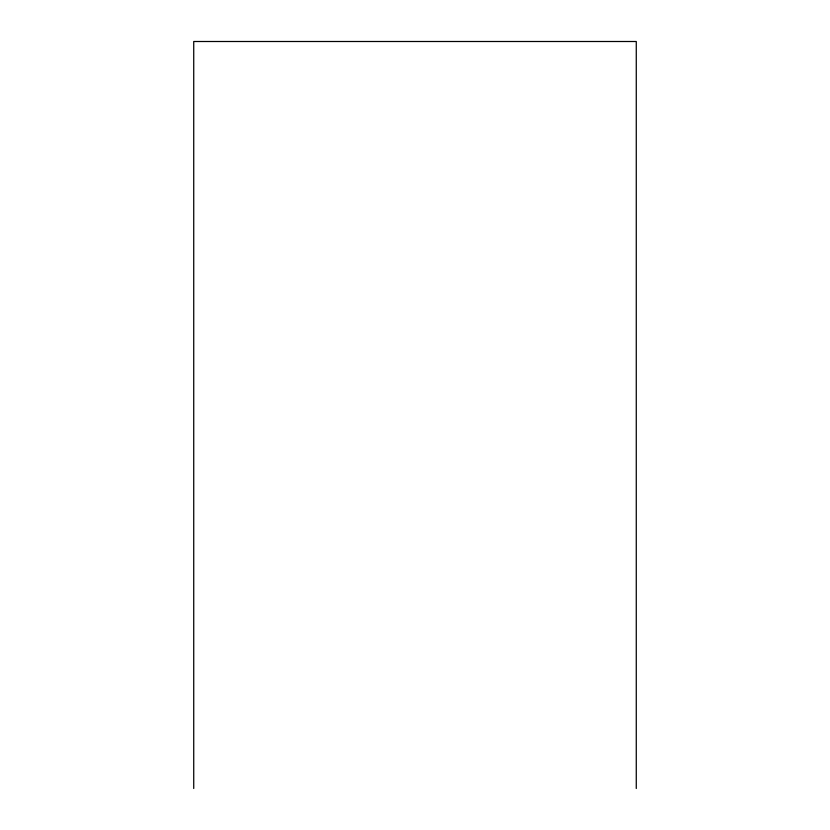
<?xml version="1.0" encoding="UTF-8"?>
<svg xmlns="http://www.w3.org/2000/svg" width="830" height="830" viewBox="0 0 830 830"><rect width="100%" height="100%" fill="white"/><g stroke="black" fill="none" stroke-linecap="round" stroke-linejoin="round"><path stroke-width="1.25" d="M636.268 788.5L636.268 41.5L193.732 41.5L193.732 788.5"/></g></svg>
